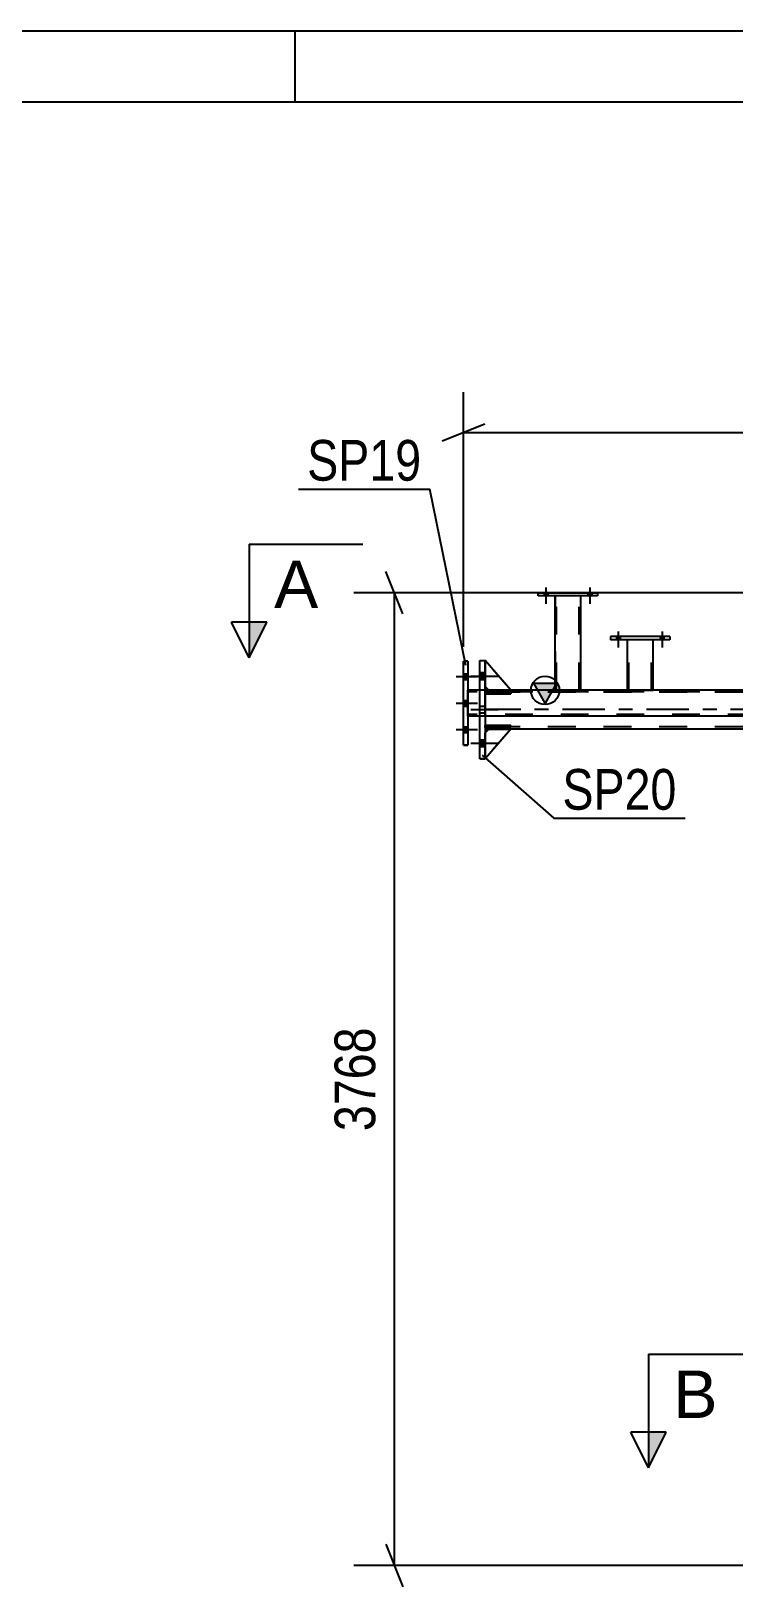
# Model space of a CAD drawing. Header units: millimetres. Extents: x -777 to 412, y -850 to -9.
# Drawn here: x -26.5 to 23, y -119 to -9.5 of the extents above; entities that cross this region are included whole.
import ezdxf

# ---------------------------------------------------------------- set-up
doc = ezdxf.new("R2010")
doc.units = ezdxf.units.MM
doc.linetypes.add('DXK_LINE_DOT2', pattern=[3.9198, 1.9599, -1.9599])
doc.linetypes.add('DXK_LINE_DOT3', pattern=[5.9187, 2.979, -0.9799, 0.9799, -0.9799])
doc.styles.add('Arial', font='ARIAL.TTF', dxfattribs={"height": 0.2})
doc.styles.add('Arial Narrow', font='ARIALN.TTF', dxfattribs={"height": 0.2})

# ---------------------------------------------------------------- blocks, each defined once
blk = doc.blocks.new('Unknown-570390744-1132')
at = {"color": 5, "linetype": 'Continuous'}
for p, q in [((412.09, -9.5), (-776.91, -9.5)), ((-7.91, -14.5), (-7.91, -9.5)), ((407.09, -14.5), (-771.91, -14.5))]:
    blk.add_line(p, q, dxfattribs=at)
blk = doc.blocks.new('Part-570390744-5019 - 4628')
at = {"color": 2, "linetype": 'Continuous'}
for p, q in [((5.47, -58.38), (7.28, -58.38)), ((5.47, -58.53), (5.47, -58.38)), ((7.28, -58.53), (5.47, -58.53)), ((7.28, -58.38), (7.28, -58.53))]:
    blk.add_line(p, q, dxfattribs=at)
at = {"color": 7, "linetype": 'DXK_LINE_DOT2'}
blk.add_line((5.74, -58.53), (5.74, -58.38), dxfattribs=at)
blk = doc.blocks.new('Part-570390744-5337 - 4628')
at = {"color": 2, "linetype": 'Continuous'}
for p, q in [((9.21, -49.25), (9.21, -49.04)), ((9.21, -49.04), (13.39, -49.04)), ((13.39, -49.25), (9.21, -49.25)), ((13.39, -49.04), (13.39, -49.25))]:
    blk.add_line(p, q, dxfattribs=at)
blk = doc.blocks.new('Part-570390744-4755 - 4628')
at = {"color": 2, "linetype": 'Continuous'}
for p, q in [((18.47, -52.13), (14.29, -52.13)), ((14.29, -52.13), (14.29, -52.35)), ((18.47, -52.35), (14.29, -52.35)), ((18.47, -52.13), (18.47, -52.35))]:
    blk.add_line(p, q, dxfattribs=at)
blk = doc.blocks.new('Part-570390744-4918 - 4628')
at = {"color": 2, "linetype": 'Continuous'}
for p, q in [((5.1, -53.82), (5.47, -53.82)), ((5.1, -55.91), (5.1, -53.82)), ((5.47, -55.91), (5.47, -53.82)), ((5.1, -60.73), (5.1, -57.73)), ((5.47, -57.73), (5.47, -60.73)), ((5.1, -60.73), (5.47, -60.73))]:
    blk.add_line(p, q, dxfattribs=at)
at = {"color": 7, "linetype": 'DXK_LINE_DOT2'}
for p, q in [((5.1, -53.82), (5.47, -53.82)), ((5.1, -57.73), (5.1, -55.91)), ((5.47, -57.73), (5.47, -55.91)), ((5.47, -60.73), (5.1, -60.73))]:
    blk.add_line(p, q, dxfattribs=at)
blk = doc.blocks.new('Part-570390744-4885 - 4628')
at = {"color": 7, "linetype": 'DXK_LINE_DOT2'}
for p, q in [((297.99, -55.91), (5.47, -55.91)), ((5.47, -55.91), (5.47, -58.64)), ((297.99, -56.05), (5.47, -56.05)), ((297.99, -58.49), (5.47, -58.49)), ((7.28, -58.64), (5.74, -58.64))]:
    blk.add_line(p, q, dxfattribs=at)
at = {"color": 7, "linetype": 'DXK_LINE_DOT3'}
blk.add_line((297.99, -57.27), (5.47, -57.27), dxfattribs=at)
at = {"color": 2, "linetype": 'Continuous'}
for p, q in [((5.74, -58.64), (5.47, -58.64)), ((28.74, -58.64), (7.28, -58.64))]:
    blk.add_line(p, q, dxfattribs=at)
blk = doc.blocks.new('Part-570390744-4955 - 4628')
at = {"color": 2, "linetype": 'Continuous'}
for p, q in [((5.47, -58.91), (5.74, -58.64)), ((7.28, -58.64), (5.47, -60.73)), ((5.74, -58.64), (7.28, -58.64))]:
    blk.add_line(p, q, dxfattribs=at)
at = {"color": 7, "linetype": 'DXK_LINE_DOT2'}
blk.add_line((5.47, -60.73), (5.47, -58.91), dxfattribs=at)
blk = doc.blocks.new('Bolt-570390744-4961 - 4628')
at = {"linetype": 'Continuous'}
for points in [[(3.95, -54.75), (3.95, -55.15), (4.24, -55.15), (4.24, -54.75)], [(3.95, -54.75), (3.95, -55.15), (4.24, -55.15), (4.24, -54.75)], [(3.95, -54.75), (3.95, -55.15), (4.24, -55.15), (4.24, -54.75)], [(3.95, -56.62), (3.95, -57.02), (4.24, -57.02), (4.24, -56.62)], [(3.95, -56.62), (3.95, -57.02), (4.24, -57.02), (4.24, -56.62)], [(3.95, -58.48), (3.95, -58.88), (4.24, -58.88), (4.24, -58.48)], [(3.95, -58.48), (3.95, -58.88), (4.24, -58.88), (4.24, -58.48)], [(3.95, -58.48), (3.95, -58.88), (4.24, -58.88), (4.24, -58.48)]]:
    blk.add_hatch(color=1, dxfattribs=at).paths.add_polyline_path(points)
at = {"color": 1, "linetype": 'Continuous'}
for p, q in [((3.95, -54.75), (4.24, -54.75)), ((3.95, -54.75), (4.24, -54.75)), ((3.95, -54.75), (4.24, -54.75)), ((3.42, -54.95), (4.93, -54.95)), ((3.42, -54.95), (4.93, -54.95)), ((3.42, -54.95), (4.93, -54.95)), ((3.95, -55.15), (4.24, -55.15)), ((3.95, -55.15), (4.24, -55.15)), ((3.95, -55.15), (4.24, -55.15)), ((3.42, -56.82), (4.93, -56.82)), ((3.42, -56.82), (4.93, -56.82)), ((3.95, -56.62), (4.24, -56.62)), ((3.95, -56.62), (4.24, -56.62)), ((3.95, -57.02), (4.24, -57.02)), ((3.95, -57.02), (4.24, -57.02)), ((3.42, -58.68), (4.93, -58.68)), ((3.42, -58.68), (4.93, -58.68)), ((3.42, -58.68), (4.93, -58.68)), ((3.95, -58.48), (4.24, -58.48)), ((3.95, -58.48), (4.24, -58.48)), ((3.95, -58.48), (4.24, -58.48)), ((3.95, -58.88), (4.24, -58.88)), ((3.95, -58.88), (4.24, -58.88)), ((3.95, -58.88), (4.24, -58.88))]:
    blk.add_line(p, q, dxfattribs=at)
blk = doc.blocks.new('Part-570390744-4980 - 4628')
at = {"color": 7, "linetype": 'DXK_LINE_DOT2'}
for p, q in [((7.28, -56.02), (5.47, -56.02)), ((5.47, -56.02), (5.47, -56.16)), ((5.47, -56.16), (7.28, -56.16)), ((5.74, -56.16), (5.74, -56.02)), ((7.28, -56.16), (7.28, -56.02))]:
    blk.add_line(p, q, dxfattribs=at)
blk = doc.blocks.new('Part-570390744-5013 - 4628')
at = {"color": 7, "linetype": 'DXK_LINE_DOT2'}
for p, q in [((7.28, -58.38), (5.47, -58.38)), ((5.47, -58.38), (5.47, -58.53)), ((5.47, -58.53), (7.28, -58.53)), ((5.74, -58.53), (5.74, -58.38)), ((7.28, -58.53), (7.28, -58.38))]:
    blk.add_line(p, q, dxfattribs=at)
blk = doc.blocks.new('Part-570390744-5016 - 4628')
at = {"color": 7, "linetype": 'DXK_LINE_DOT2'}
for p, q in [((5.47, -56.02), (7.28, -56.02)), ((5.47, -56.16), (5.47, -56.02)), ((7.28, -56.16), (5.47, -56.16)), ((5.74, -56.16), (5.74, -56.02)), ((7.28, -56.02), (7.28, -56.16))]:
    blk.add_line(p, q, dxfattribs=at)
blk = doc.blocks.new('Part-570390744-5022 - 4628')
at = {"color": 7, "linetype": 'DXK_LINE_DOT2'}
for p, q in [((7.28, -55.91), (5.47, -53.82)), ((5.47, -53.82), (5.47, -55.64)), ((5.47, -55.64), (5.74, -55.91)), ((5.74, -55.91), (7.28, -55.91))]:
    blk.add_line(p, q, dxfattribs=at)
blk = doc.blocks.new('Part-570390744-5025 - 4628')
at = {"color": 2, "linetype": 'Continuous'}
for p, q in [((7.28, -55.91), (5.47, -53.82)), ((5.47, -55.64), (5.74, -55.91))]:
    blk.add_line(p, q, dxfattribs=at)
at = {"color": 7, "linetype": 'DXK_LINE_DOT2'}
for p, q in [((5.47, -53.82), (5.47, -55.64)), ((5.74, -55.91), (5.74, -55.91)), ((5.74, -55.91), (5.74, -55.91)), ((5.74, -55.91), (7.28, -55.91)), ((7.28, -55.91), (7.28, -55.91)), ((7.28, -55.91), (7.28, -55.91))]:
    blk.add_line(p, q, dxfattribs=at)
blk = doc.blocks.new('Part-570390744-5028 - 4628')
at = {"color": 7, "linetype": 'DXK_LINE_DOT2'}
for p, q in [((5.47, -58.91), (5.74, -58.64)), ((7.28, -58.64), (5.47, -60.73)), ((5.47, -60.73), (5.47, -58.91)), ((5.74, -58.64), (7.28, -58.64))]:
    blk.add_line(p, q, dxfattribs=at)
blk = doc.blocks.new('Bolt-570390744-5043 - 4628')
at = {"linetype": 'Continuous'}
for points in [[(5.1, -54.67), (5.1, -55.15), (5.47, -55.15), (5.47, -54.67)], [(5.1, -54.67), (5.1, -55.15), (5.47, -55.15), (5.47, -54.67)], [(5.1, -54.67), (5.1, -55.15), (5.47, -55.15), (5.47, -54.67)], [(5.1, -59.4), (5.1, -59.87), (5.47, -59.87), (5.47, -59.4)], [(5.1, -59.4), (5.1, -59.87), (5.47, -59.87), (5.47, -59.4)], [(5.1, -59.4), (5.1, -59.87), (5.47, -59.87), (5.47, -59.4)]]:
    blk.add_hatch(color=1, dxfattribs=at).paths.add_polyline_path(points)
at = {"color": 1, "linetype": 'Continuous'}
for p, q in [((5.1, -54.67), (5.47, -54.67)), ((5.1, -54.67), (5.47, -54.67)), ((5.1, -54.67), (5.47, -54.67)), ((4.47, -54.91), (6.38, -54.91)), ((4.47, -54.91), (6.38, -54.91)), ((4.47, -54.91), (6.38, -54.91)), ((5.1, -55.15), (5.47, -55.15)), ((5.1, -55.15), (5.47, -55.15)), ((5.1, -55.15), (5.47, -55.15)), ((4.47, -59.64), (6.38, -59.64)), ((4.47, -59.64), (6.38, -59.64)), ((4.47, -59.64), (6.38, -59.64)), ((5.1, -59.4), (5.47, -59.4)), ((5.1, -59.4), (5.47, -59.4)), ((5.1, -59.4), (5.47, -59.4)), ((5.1, -59.87), (5.47, -59.87)), ((5.1, -59.87), (5.47, -59.87)), ((5.1, -59.87), (5.47, -59.87))]:
    blk.add_line(p, q, dxfattribs=at)
at = {"color": 1, "linetype": 'DXK_LINE_DOT2'}
for p, q in [((4.47, -57.27), (6.38, -57.27)), ((4.47, -57.27), (6.38, -57.27)), ((5.1, -57.04), (5.47, -57.04)), ((5.1, -57.04), (5.47, -57.04)), ((5.1, -57.51), (5.47, -57.51)), ((5.1, -57.51), (5.47, -57.51))]:
    blk.add_line(p, q, dxfattribs=at)
blk = doc.blocks.new('Part-570390744-5118 - 4628')
at = {"linetype": 'Continuous'}
blk.add_hatch(color=2, dxfattribs=at).paths.add_polyline_path([(9.69, -56.82), (8.89, -55.42), (10.49, -55.42)])
at = {"color": 2, "linetype": 'Continuous'}
for p, q in [((9.69, -56.82), (8.89, -55.42)), ((8.89, -55.42), (10.49, -55.42)), ((10.49, -55.42), (9.69, -56.82)), ((10.39, -55.91), (4.24, -55.91)), ((28.57, -55.91), (12.21, -55.91)), ((32.84, -57.73), (4.24, -57.73))]:
    blk.add_line(p, q, dxfattribs=at)
at = {"color": 7, "linetype": 'DXK_LINE_DOT2'}
for p, q in [((4.24, -57.73), (4.24, -55.91)), ((298.9, -56.02), (4.24, -56.02)), ((12.21, -55.91), (10.39, -55.91)), ((298.9, -57.62), (4.24, -57.62))]:
    blk.add_line(p, q, dxfattribs=at)
at = {"color": 2, "linetype": 'Continuous'}
blk.add_circle((9.69, -55.92), 1, dxfattribs=at)
blk = doc.blocks.new('Part-570390744-5215 - 4628')
at = {"color": 2, "linetype": 'Continuous'}
for p, q in [((3.95, -59.77), (3.95, -53.86)), ((4.24, -53.86), (3.95, -53.86)), ((4.24, -53.86), (4.24, -59.77)), ((3.95, -59.77), (4.24, -59.77))]:
    blk.add_line(p, q, dxfattribs=at)
at = {"color": 7, "linetype": 'DXK_LINE_DOT2'}
for p, q in [((3.95, -53.86), (4.24, -53.86)), ((4.24, -59.77), (3.95, -59.77))]:
    blk.add_line(p, q, dxfattribs=at)
blk = doc.blocks.new('Part-570390744-5331 - 4628')
at = {"color": 7, "linetype": 'DXK_LINE_DOT2'}
for p, q in [((12.21, -49.25), (10.39, -49.25)), ((10.39, -49.25), (10.39, -55.91)), ((10.4, -49.25), (10.39, -49.25)), ((10.5, -55.91), (10.5, -49.25)), ((12.1, -55.91), (12.1, -49.25)), ((12.21, -55.91), (12.21, -49.25)), ((10.39, -55.91), (12.21, -55.91))]:
    blk.add_line(p, q, dxfattribs=at)
blk = doc.blocks.new('Part-570390744-5334 - 4628')
at = {"color": 2, "linetype": 'Continuous'}
for p, q in [((10.39, -55.91), (10.39, -49.25)), ((12.21, -55.91), (12.21, -49.25)), ((12.2, -55.91), (10.39, -55.91))]:
    blk.add_line(p, q, dxfattribs=at)
at = {"color": 7, "linetype": 'DXK_LINE_DOT2'}
for p, q in [((12.21, -49.25), (10.39, -49.25)), ((10.39, -49.25), (10.4, -49.25)), ((10.5, -55.91), (10.5, -49.25)), ((12.1, -55.91), (12.1, -49.25)), ((10.39, -55.91), (10.39, -55.91)), ((10.39, -55.91), (10.39, -55.91)), ((10.39, -55.91), (10.39, -55.91)), ((12.09, -55.91), (12.07, -55.91)), ((12.07, -55.91), (12.09, -55.91)), ((12.09, -55.91), (12.1, -55.91)), ((12.1, -55.91), (12.09, -55.91)), ((12.21, -55.91), (12.19, -55.91)), ((12.2, -55.91), (12.21, -55.91)), ((12.21, -55.91), (12.21, -55.91)), ((12.21, -55.91), (12.21, -55.91))]:
    blk.add_line(p, q, dxfattribs=at)
blk = doc.blocks.new('Part-570390744-5480 - 4628')
at = {"color": 7, "linetype": 'DXK_LINE_DOT2'}
for p, q in [((9.21, -49.25), (9.21, -49.04)), ((9.21, -49.04), (13.39, -49.04)), ((13.39, -49.25), (9.21, -49.25)), ((13.39, -49.04), (13.39, -49.25))]:
    blk.add_line(p, q, dxfattribs=at)
blk = doc.blocks.new('Part-570390744-5463 - 4628')
at = {"color": 2, "linetype": 'Continuous'}
for p, q in [((15.47, -52.35), (15.47, -55.91)), ((17.29, -55.91), (17.29, -52.35))]:
    blk.add_line(p, q, dxfattribs=at)
at = {"color": 7, "linetype": 'DXK_LINE_DOT2'}
for p, q in [((17.29, -52.35), (15.47, -52.35)), ((15.49, -52.35), (15.47, -52.35)), ((15.58, -55.91), (15.58, -52.35)), ((17.18, -55.91), (17.18, -52.35)), ((15.47, -55.91), (15.47, -55.91)), ((15.47, -55.91), (17.29, -55.91)), ((17.29, -55.91), (17.29, -55.91)), ((17.29, -55.91), (17.29, -55.91))]:
    blk.add_line(p, q, dxfattribs=at)
blk = doc.blocks.new('Bolt-570390744-5529 - 4628')
at = {"linetype": 'Continuous'}
for points in [[(14.97, -52.13), (14.71, -52.13), (14.71, -52.35), (14.97, -52.35)], [(14.97, -52.13), (14.71, -52.13), (14.71, -52.35), (14.97, -52.35)], [(18.06, -52.13), (17.8, -52.13), (17.8, -52.35), (18.06, -52.35)], [(18.06, -52.13), (17.8, -52.13), (17.8, -52.35), (18.06, -52.35)]]:
    blk.add_hatch(color=1, dxfattribs=at).paths.add_polyline_path(points)
at = {"color": 1, "linetype": 'Continuous'}
for p, q in [((14.71, -52.13), (14.71, -52.35)), ((14.71, -52.13), (14.71, -52.35)), ((14.84, -51.77), (14.84, -52.91)), ((14.84, -51.77), (14.84, -52.91)), ((14.97, -52.13), (14.97, -52.35)), ((14.97, -52.13), (14.97, -52.35)), ((17.8, -52.13), (17.8, -52.35)), ((17.8, -52.13), (17.8, -52.35)), ((17.93, -51.77), (17.93, -52.91)), ((17.93, -51.77), (17.93, -52.91)), ((18.06, -52.13), (18.06, -52.35)), ((18.06, -52.13), (18.06, -52.35))]:
    blk.add_line(p, q, dxfattribs=at)
blk = doc.blocks.new('Bolt-570390744-5537 - 4628')
at = {"linetype": 'Continuous'}
for points in [[(9.88, -49.04), (9.62, -49.04), (9.62, -49.25), (9.88, -49.25)], [(9.88, -49.04), (9.62, -49.04), (9.62, -49.25), (9.88, -49.25)], [(12.97, -49.04), (12.71, -49.04), (12.71, -49.25), (12.97, -49.25)], [(12.97, -49.04), (12.71, -49.04), (12.71, -49.25), (12.97, -49.25)]]:
    blk.add_hatch(color=1, dxfattribs=at).paths.add_polyline_path(points)
at = {"color": 1, "linetype": 'Continuous'}
for p, q in [((9.62, -49.04), (9.62, -49.25)), ((9.62, -49.04), (9.62, -49.25)), ((9.75, -48.67), (9.75, -49.82)), ((9.75, -48.67), (9.75, -49.82)), ((9.88, -49.04), (9.88, -49.25)), ((9.88, -49.04), (9.88, -49.25)), ((12.71, -49.04), (12.71, -49.25)), ((12.71, -49.04), (12.71, -49.25)), ((12.84, -48.67), (12.84, -49.82)), ((12.84, -48.67), (12.84, -49.82)), ((12.97, -49.04), (12.97, -49.25)), ((12.97, -49.04), (12.97, -49.25))]:
    blk.add_line(p, q, dxfattribs=at)
blk = doc.blocks.new('Bolt-570390744-5540 - 4628')
at = {"linetype": 'Continuous'}
for points in [[(9.88, -49.04), (9.62, -49.04), (9.62, -49.25), (9.88, -49.25)], [(9.88, -49.04), (9.62, -49.04), (9.62, -49.25), (9.88, -49.25)], [(12.97, -49.04), (12.71, -49.04), (12.71, -49.25), (12.97, -49.25)], [(12.97, -49.04), (12.71, -49.04), (12.71, -49.25), (12.97, -49.25)]]:
    blk.add_hatch(color=1, dxfattribs=at).paths.add_polyline_path(points)
at = {"color": 1, "linetype": 'Continuous'}
for p, q in [((9.62, -49.04), (9.62, -49.25)), ((9.62, -49.04), (9.62, -49.25)), ((9.75, -48.67), (9.75, -49.82)), ((9.75, -48.67), (9.75, -49.82)), ((9.88, -49.04), (9.88, -49.25)), ((9.88, -49.04), (9.88, -49.25)), ((12.71, -49.04), (12.71, -49.25)), ((12.71, -49.04), (12.71, -49.25)), ((12.84, -48.67), (12.84, -49.82)), ((12.84, -48.67), (12.84, -49.82)), ((12.97, -49.04), (12.97, -49.25)), ((12.97, -49.04), (12.97, -49.25))]:
    blk.add_line(p, q, dxfattribs=at)
blk = doc.blocks.new('StraightDimension-570390744-5550 - 4628')
at = {"color": 7, "linetype": 'Continuous'}
for p, q in [((-0.32, -50.54), (-1.52, -47.54)), ((26.39, -49.04), (-3.77, -49.04)), ((-0.92, -117.54), (-0.92, -49.04)), ((-1.52, -116.04), (-0.32, -119.04)), ((88.56, -117.54), (-3.77, -117.54))]:
    blk.add_line(p, q, dxfattribs=at)
at = {"color": 0}
blk.add_wipeout([(-1.67, -79.03), (-5.87, -79.03), (-5.87, -87.55), (-1.67, -87.55)], dxfattribs=at)
at = {"color": 3, "style": 'Arial Narrow'}
blk.add_text('3768', height=2.863, rotation=90.0002, dxfattribs=at).set_placement((-2.27, -86.95))
blk = doc.blocks.new('StraightDimension-570390744-62218 - 4628')
at = {"color": 7, "linetype": 'Continuous'}
for p, q in [((3.95, -52.86), (3.95, -34.92)), ((5.45, -37.17), (2.45, -38.37)), ((3.95, -37.77), (321.94, -37.77))]:
    blk.add_line(p, q, dxfattribs=at)
blk = doc.blocks.new('SectionMark-570390744-5616 - 4628')
at = {"linetype": 'Continuous'}
blk.add_hatch(color=6, dxfattribs=at).paths.add_polyline_path([(-11.14, -51.12), (-9.89, -51.12), (-11.14, -53.62)])
at = {"color": 6, "linetype": 'Continuous'}
for p, q in [((-11.14, -45.62), (-3.14, -45.62)), ((-11.14, -45.62), (-11.14, -53.62)), ((-11.14, -53.62), (-12.39, -51.12)), ((-9.89, -51.12), (-12.39, -51.12)), ((-11.14, -53.62), (-9.89, -51.12))]:
    blk.add_line(p, q, dxfattribs=at)
at = {"color": 0, "linetype": 'Continuous'}
blk.add_wipeout([(-6.28, -50.12), (-6.28, -46.62), (-9.39, -46.62), (-9.39, -50.12)], dxfattribs=at)
at = {"color": 3, "linetype": 'Continuous', "style": 'Arial'}
blk.add_text('A', height=3.34, dxfattribs=at).set_placement((-9.39, -50.12))
blk = doc.blocks.new('Mark-570390744-4914 - 4628')
at = {"color": 30, "linetype": 'Continuous'}
for p, q in [((5.26, -60.48), (10.31, -64.92)), ((10.31, -64.92), (19.54, -64.92))]:
    blk.add_line(p, q, dxfattribs=at)
at = {"color": 0}
blk.add_wipeout([(18.94, -64.32), (18.94, -61.32), (10.91, -61.32), (10.91, -64.32)], dxfattribs=at)
blk.add_wipeout([(18.94, -64.32), (18.94, -61.32), (10.91, -61.32), (10.91, -64.32)], dxfattribs=at)
at = {"color": 3, "style": 'Arial Narrow'}
blk.add_text('SP20', height=2.863, dxfattribs=at).set_placement((10.91, -64.32))
blk = doc.blocks.new('Mark-570390744-5211 - 4628')
at = {"color": 30, "linetype": 'Continuous'}
for p in [(-7.66, -41.75), (4.11, -54.17)]:
    blk.add_line(p, (1.58, -41.75), dxfattribs=at)
at = {"color": 0}
blk.add_wipeout([(0.98, -41.15), (0.98, -38.15), (-7.06, -38.15), (-7.06, -41.15)], dxfattribs=at)
blk.add_wipeout([(0.98, -41.15), (0.98, -38.15), (-7.06, -38.15), (-7.06, -41.15)], dxfattribs=at)
at = {"color": 3, "style": 'Arial Narrow'}
blk.add_text('SP19', height=2.863, dxfattribs=at).set_placement((-7.06, -41.15))
blk = doc.blocks.new('SectionMark-570390744-5618 - 4628')
at = {"linetype": 'Continuous'}
blk.add_hatch(color=6, dxfattribs=at).paths.add_polyline_path([(16.97, -108.15), (18.22, -108.15), (16.97, -110.65)])
at = {"color": 6, "linetype": 'Continuous'}
for p, q in [((16.97, -102.65), (24.97, -102.65)), ((16.97, -102.65), (16.97, -110.65)), ((16.97, -110.65), (15.72, -108.15)), ((18.22, -108.15), (15.72, -108.15)), ((16.97, -110.65), (18.22, -108.15))]:
    blk.add_line(p, q, dxfattribs=at)
at = {"color": 0, "linetype": 'Continuous'}
blk.add_wipeout([(21.83, -107.15), (21.83, -103.65), (18.72, -103.65), (18.72, -107.15)], dxfattribs=at)
at = {"color": 3, "linetype": 'Continuous', "style": 'Arial'}
blk.add_text('B', height=3.34, dxfattribs=at).set_placement((18.72, -107.15))

msp = doc.modelspace()

# ---------------------------------------------------------------- block references
for name in ['Unknown-570390744-1132', 'Part-570390744-5337 - 4628', 'Part-570390744-5480 - 4628', 'Bolt-570390744-5537 - 4628', 'Bolt-570390744-5540 - 4628', 'Part-570390744-5331 - 4628', 'Part-570390744-5334 - 4628', 'Part-570390744-4755 - 4628', 'Bolt-570390744-5529 - 4628', 'Part-570390744-5463 - 4628', 'Bolt-570390744-4961 - 4628', 'Part-570390744-5215 - 4628', 'Bolt-570390744-5043 - 4628', 'Part-570390744-4918 - 4628', 'Part-570390744-5022 - 4628', 'Part-570390744-5025 - 4628', 'Part-570390744-5118 - 4628', 'Part-570390744-4885 - 4628', 'Part-570390744-4980 - 4628', 'Part-570390744-5016 - 4628', 'Part-570390744-5019 - 4628', 'Part-570390744-5013 - 4628', 'Part-570390744-4955 - 4628', 'Part-570390744-5028 - 4628']:
    msp.add_blockref(name, (0, 0))

# ---------------------------------------------------------------- next in the draw order: block references
msp.add_blockref('StraightDimension-570390744-5550 - 4628', (0, 0))

# ---------------------------------------------------------------- next in the draw order: block references
msp.add_blockref('StraightDimension-570390744-62218 - 4628', (0, 0))

# ---------------------------------------------------------------- next in the draw order: block references
for name in ['SectionMark-570390744-5616 - 4628', 'Mark-570390744-4914 - 4628', 'SectionMark-570390744-5618 - 4628']:
    msp.add_blockref(name, (0, 0))

# ---------------------------------------------------------------- next in the draw order: block references
msp.add_blockref('Mark-570390744-5211 - 4628', (0, 0))

doc.saveas('drawing.dxf')
